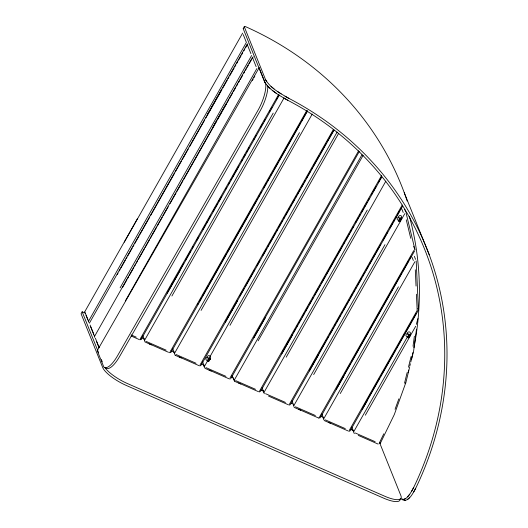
<?xml version="1.0" encoding="UTF-8"?>
<svg xmlns="http://www.w3.org/2000/svg" width="528" height="528" viewBox="0 0 528 528"><rect width="100%" height="100%" fill="white"/><g stroke="black" fill="none" stroke-linecap="round" stroke-linejoin="round"><path stroke-width="0.79" d="M414.685 342.896L413.642 350.902L411.635 359.033M413.041 346.249L414.368 336.25M414.341 345.371L416.5 329.135M417.932 318.589L416.315 324.39M405.748 383.018L409.662 367.059M404.521 383.229L407.141 372.57M408.448 367.237L411.068 356.578M395.063 409.292L398.845 398.864M405.728 382.906L394.317 414.526L380.259 443.454M379.117 443.428L383.803 433.785M243.685 28.34A1.914 0.548 29.7 0 0 243.309 28.347A1.914 0.548 29.4 0 0 243.19 28.644L264.515 81.688C269.689 90.413 279.312 95.317 287.8 100.287A342.811 309.157 -21.9 0 1 413.728 487.384C411.233 491.667 406.375 502.61 400.244 498.445M407.167 201.023A345.114 311.236 -21.9 0 0 245.632 26.69A1.914 0.548 29.7 0 0 244.391 26.426A1.914 0.548 29.4 0 0 244.279 26.73L265.604 79.768C270.778 88.493 280.401 93.403 288.889 98.366A345.114 311.23 -21.9 0 1 415.721 488.255C413.226 492.545 408.368 503.481 402.237 499.323M411.774 491.047L413.728 487.384M413.774 491.918L415.721 488.255M85.173 313.117L82.157 311.797L81.068 313.718L102.703 367.521A23.008 6.587 29.5 0 0 126.35 385.48L383.592 498.128A23.008 6.587 29.5 0 0 400.165 499.165M243.415 28.268L244.279 26.73M84.784 311.705L137.432 218.691M124.271 242.207L242.649 33.106M88.552 321.215L246.385 42.412L243.269 34.657M207.735 113.916L247.17 44.266M89.357 323.215L220.882 90.875M117.242 274.514L118.061 273.075M119.269 270.937L120.087 269.491M120.886 268.079L125.367 260.165M126.146 258.786L126.991 257.301M127.769 255.928L132.264 247.975M133.03 246.635L133.888 245.111M134.647 243.771L139.168 235.785M139.907 234.478L141.2 232.201M141.524 231.62L142.824 229.33M143.147 228.763L148.097 220.011M148.408 219.47L149.721 217.14M150.533 215.708L151.754 213.556M152.051 213.035L155.001 207.821M155.285 207.313L157.027 204.237M157.311 203.742L163.931 192.047M164.188 191.585L168.234 184.437M168.399 184.153L170.834 179.857M171.072 179.434L173.501 175.144M173.672 174.834L174.484 173.402M175.296 171.963L177.731 167.666M177.949 167.284L181.388 161.212M182.2 159.773L184.021 156.559M184.226 156.189L186.661 151.886M186.853 151.556L188.285 149.021M189.506 146.87L190.898 144.408M191.129 143.999L193.565 139.696M193.73 139.399L194.542 137.973M194.786 137.544L197.782 132.251M198.033 131.809L199.802 128.68M200.059 128.225L204.659 120.1M205.874 117.955L206.686 116.523M206.963 116.035L213.563 104.372M213.86 103.844L215.18 101.515M215.893 100.254L220.44 92.222M220.763 91.654L221.984 89.503M222.796 88.064L227.324 80.065M228.07 78.745L228.941 77.207M229.693 75.874L234.201 67.914M234.973 66.554L235.825 65.056M236.597 63.683L237.844 61.479M238.623 60.1L241.085 55.757M241.87 54.364L242.682 52.932M243.903 50.78L244.728 49.328M245.527 47.909L247.962 43.606M120.113 287.813L251.638 55.48M212.989 126.984L252.424 57.334M94.611 336.277L226.136 103.943M122.496 287.582L126.964 279.688M127.756 278.289L128.588 276.817M129.38 275.425L133.868 267.498M134.64 266.132L135.491 264.627M136.257 263.274L137.518 261.043M138.283 259.703L142.798 251.724M143.134 251.123L144.421 248.853M145.16 247.546L149.701 239.534M150.421 238.253L151.325 236.663M152.038 235.396L156.598 227.344M157.304 226.103L158.631 223.753M158.921 223.238L162.281 217.305M163.093 215.866L165.528 211.563M165.799 211.088L168.227 206.798M169.996 203.676L172.432 199.373M172.682 198.937L175.111 194.647M175.276 194.357L176.088 192.918M176.9 191.486L181.361 183.599M181.586 183.209L182.985 180.728M183.797 179.296L185.632 176.062M185.83 175.712L188.265 171.409M188.463 171.052L189.889 168.538M190.08 168.194L192.509 163.904M192.727 163.522L195.162 159.218M195.34 158.902L196.152 157.469M196.383 157.067L199.393 151.754M199.63 151.331L201.412 148.177M201.663 147.741L205.722 140.573M205.867 140.316L208.296 136.026M208.56 135.551L211.939 129.591M212.216 129.103L215.173 123.875M215.464 123.361L216.79 121.011M217.49 119.777L222.05 111.718M222.77 110.458L224.077 108.148M224.393 107.587L226.829 103.283M227.317 102.425L228.934 99.568M229.673 98.267L230.954 95.99M231.297 95.396L232.577 93.133M233.323 91.813L235.811 87.417M236.57 86.077L237.838 83.84M238.603 82.487L239.455 80.982M240.227 79.622L242.695 75.26M243.91 73.115L244.715 71.689M245.5 70.297L246.338 68.825M247.124 67.432L248.358 65.254M249.17 63.822L251.599 59.532M252.404 58.106L253.216 56.674M125.367 300.881L256.892 68.541M252.377 80.5L253.209 79.035M254.001 77.629L254.826 76.177M140.25 338.91L278.672 94.393M169.686 288.064L170.491 286.645M171.29 285.226L172.095 283.807M174.563 279.444L175.778 277.292M180.239 269.412L182.675 265.115M182.945 264.64L183.751 263.221M185.513 260.099L186.325 258.667M187.136 257.235L187.948 255.803M188.166 255.413L188.971 253.994M189.776 252.575L190.582 251.156M192.41 247.916L193.222 246.484M196.607 240.504L198.495 237.171M202.957 229.291L205.392 224.987M206.25 223.469L207.458 221.344M208.23 219.971L209.062 218.506M209.854 217.107L210.665 215.675M213.094 211.378L214.315 209.227M215.087 207.854L215.939 206.362M216.698 205.016L217.503 203.597M218.777 201.346L221.212 197.043M225.674 189.163L226.486 187.73M228.353 184.43L229.152 183.011M230.947 179.85L231.759 178.418M232.564 176.986L234.379 173.785M235.178 172.366L237.032 169.105M237.838 167.666L238.649 166.234M241.494 161.218L242.299 159.786M243.619 157.463L245.23 154.625M246.767 151.906L247.573 150.473M248.384 149.041L249.196 147.609M253.658 139.729L254.47 138.29M255.275 136.877L256.093 135.425M260.495 127.651L261.367 126.113M262.106 124.813L262.904 123.394M264.205 121.097L265.016 119.665M269.478 111.784L270.29 110.352M271.102 108.913L271.913 107.481M276.375 99.601L277.187 98.168M277.999 96.736L278.81 95.304M167.158 293.251L279.352 95.073M180.068 270.633L141.352 339.016L139.953 339.827M144.619 340.23L273.2 113.098M171.91 296.003L284.018 97.97M170.122 351.905L306.887 110.319M197.663 304.577L198.475 303.145M199.274 301.732L201.716 297.409M202.501 296.036L203.749 293.832M204.112 293.185L205.372 290.961M206.125 289.628L208.613 285.232M209.352 283.932L210.646 281.648M210.962 281.081L212.263 278.784M212.975 277.523L217.536 269.465M217.813 268.983L219.16 266.6M219.971 265.168L221.192 263.017M221.443 262.574L224.433 257.288M224.664 256.879L226.466 253.704M227.278 252.272L228.083 250.833M228.294 250.47L233.937 240.504M234.168 240.088L234.98 238.656M235.792 237.224L237.56 234.095M237.824 233.64L242.398 225.555M242.689 225.04L244.411 221.991M244.715 221.456L247.639 216.295M247.962 215.728L249.249 213.451M249.988 212.144L251.269 209.893M251.612 209.279L252.879 207.042M253.645 205.696L256.1 201.346M256.885 199.96L257.717 198.502M258.509 197.096L259.73 194.938M260.535 193.519L261.347 192.08M263.762 187.823L266.62 182.761M267.386 181.414L268.244 179.896M268.996 178.563L269.808 177.144M270.613 175.718L271.894 173.448M272.705 172.016L273.517 170.584M274.237 169.31L275.141 167.719M275.854 166.465L278.269 162.195M279.074 160.769L280.414 158.4M281.087 157.205L282.44 154.816M282.704 154.361L285.12 150.091M285.925 148.665L289.337 142.639M289.555 142.256L291.971 137.986M292.175 137.623L293.581 135.142M293.799 134.752L298.822 125.882M299.072 125.44L300.439 123.037M301.244 121.612L303.659 117.341M303.943 116.84L305.672 113.784M305.969 113.256L307.289 110.933M171.224 352.011L307.567 110.999M174.53 353.331L299.468 132.634M201.095 310.385L312.239 114.055M200.033 365.006L333.425 129.373M227.337 318.1L228.149 316.668M229.363 314.516L230.175 313.084M230.987 311.652L231.799 310.22M234.234 305.917L235.448 303.765M236.26 302.333L237.072 300.901M239.91 295.885L242.345 291.581M243.157 290.149L243.969 288.717M245.183 286.565L245.995 285.133M246.807 283.701L249.242 279.398M250.054 277.966L251.269 275.814M252.08 274.382L252.892 272.95M253.704 271.517L254.516 270.085M256.951 265.782L258.166 263.637M258.977 262.198L259.789 260.766M262.634 255.75L265.063 251.453M265.874 250.015L266.686 248.582M267.907 246.437L268.719 244.999M269.531 243.566L271.96 239.27M272.771 237.838L273.992 235.686M274.804 234.254L275.616 232.815M276.428 231.383L277.24 229.951M278.454 227.799L280.889 223.502M281.701 222.07L282.513 220.638M283.727 218.486L284.539 217.054M285.351 215.615L287.786 211.319M288.598 209.887L289.813 207.735M290.624 206.303L291.436 204.871M292.248 203.432L294.683 199.135M295.495 197.703L296.71 195.551M297.521 194.119L298.333 192.687M299.145 191.255L299.957 189.816M301.171 187.671L303.607 183.368M304.418 181.936L305.23 180.503M306.445 178.352L307.256 176.92M308.068 175.487L310.504 171.184M311.315 169.752L312.53 167.6M313.342 166.168L314.153 164.736M314.965 163.304L319.427 155.417M320.239 153.985L321.05 152.552M321.862 151.12L323.083 148.969M323.895 147.536L326.324 143.233M327.136 141.801L328.357 139.656M329.168 138.217L329.98 136.785M330.792 135.353L333.221 131.056M225.298 322.258L334.105 130.053M201.135 365.112L237.382 301.092M204.442 366.425L207.689 360.697M209.715 357.113L337.108 132.079M229.957 325.34L338.686 133.28M229.944 378.101L358.585 150.869M253.869 337.722L359.264 151.549M231.046 378.213L265.287 317.737M361.977 154.75L234.135 380.378L232.036 375.731M258.139 340.811L363.092 155.423M259.552 391.07L381.592 175.494M282.764 351.391L283.576 349.958M284.79 347.813L285.595 346.381M286.407 344.949L288.836 340.659M289.648 339.227L290.459 337.795M291.674 335.65L292.486 334.217M293.291 332.785L295.726 328.495M296.531 327.063L297.752 324.918M298.558 323.486L299.369 322.054M300.181 320.621L300.993 319.189M302.207 317.044L304.636 312.754M305.448 311.322L306.253 309.89M307.065 308.458L307.877 307.025M309.091 304.88L311.52 300.59M312.332 299.158L313.144 297.726M314.358 295.581L315.17 294.149M315.975 292.717L318.41 288.427M319.216 286.994L320.027 285.562M321.242 283.417L322.054 281.985M322.865 280.553L325.294 276.263M326.106 274.831L327.32 272.686M328.126 271.253L328.937 269.821M329.749 268.389L334.204 260.522M335.016 259.09L335.821 257.657M336.633 256.225L341.088 248.358M341.9 246.926L342.712 245.494M343.523 244.061L344.738 241.916M345.543 240.484L347.978 236.194M348.784 234.762L349.595 233.33M350.407 231.898L351.622 229.753M352.433 228.32L353.239 226.895M355.674 222.598L356.888 220.453M357.7 219.021L358.505 217.589M359.317 216.157L360.129 214.731M361.343 212.579L363.772 208.289M364.584 206.857L365.396 205.425M366.201 203.993L367.013 202.567M368.227 200.416L369.039 198.99M371.468 194.693L372.28 193.261M373.091 191.829L374.306 189.684M375.118 188.252L375.923 186.826M378.352 182.53L379.163 181.097M379.975 179.672L381.19 177.52M281.721 353.793L381.863 176.893M292.255 335.366L260.654 391.175L259.255 391.987M263.96 392.489L367.25 210.038M286.196 357.199L385.836 181.183M289.463 404.164L402.184 205.062M310.24 368.788L311.045 367.363M312.266 365.218L313.071 363.785M313.883 362.353L316.312 358.063M317.123 356.631L318.338 354.486M319.15 353.054L319.955 351.622M320.767 350.196L323.195 345.899M324.007 344.474L325.222 342.329M326.027 340.897L326.839 339.464M327.65 338.032L328.462 336.607M329.677 334.462L332.105 330.165M332.911 328.739L333.722 327.307M334.534 325.875L335.749 323.73M336.56 322.298L338.989 318.008M339.794 316.576L340.606 315.143M341.821 312.998L342.632 311.573M343.444 310.141L345.873 305.851M346.678 304.418L347.893 302.273M348.704 300.841L349.516 299.409M350.328 297.983L352.757 293.687M353.562 292.261L354.776 290.11M355.588 288.684L356.4 287.252M357.205 285.82L361.66 277.952M362.472 276.52L363.284 275.095M364.089 273.662L364.901 272.23M366.115 270.085L368.544 265.795M369.356 264.363L370.168 262.931M370.973 261.505L372.187 259.354M372.999 257.928L375.428 253.631M376.24 252.206L377.051 250.774M377.857 249.341L379.071 247.196M379.883 245.764L380.695 244.339M383.123 240.042L385.955 235.039M386.767 233.607L387.578 232.175M390.007 227.885L392.839 222.875M393.65 221.45L394.462 220.018M395.677 217.873L396.488 216.44M397.294 215.008L398.105 213.583M398.917 212.15L399.722 210.718M400.534 209.286L401.346 207.86M309.335 370.946L402.461 206.441M290.565 404.276L318.721 354.545M293.872 405.59L384.978 244.655M313.672 374.603L404.778 213.668M319.374 417.265L413.721 250.609M337.663 386.285L338.481 384.839M339.28 383.434L340.507 381.262M341.293 379.87L343.754 375.527M344.52 374.167L345.781 371.943M346.137 371.316L350.645 363.343M351.457 361.911L352.678 359.766M352.994 359.205L359.575 347.582M359.852 347.087L361.192 344.718M361.871 343.523L366.465 335.405M366.709 334.97L368.498 331.822M369.31 330.389L370.115 328.951M370.339 328.561L375.388 319.638M376.2 318.206L377.012 316.774M377.203 316.444L379.619 312.167M379.85 311.758L382.285 307.461M383.097 306.022L383.909 304.59M384.061 304.326L386.476 300.049M386.747 299.574L389.704 294.353M389.994 293.845L393.34 287.938M393.644 287.397L400.198 275.821M400.541 275.213L401.808 272.969M402.567 271.63L405.035 267.274M405.814 265.901L407.055 263.71M407.84 262.317L408.665 260.858M409.464 259.453L411.088 256.582M336.184 389.459L414.803 250.582M320.476 417.371L344.038 375.758M323.783 418.691L398.422 286.849M340.289 393.518L414.922 261.677M349.292 430.366L417.166 310.464L416.42 294.202M362.545 408.263L363.766 406.111M364.531 404.758L365.389 403.247M366.115 401.96L369.039 396.799M369.29 396.356L370.656 393.934M370.874 393.551L373.256 389.347M373.494 388.918L378.015 380.945M378.365 380.325L379.599 378.14M380.391 376.741L381.203 375.309M381.975 373.943L386.476 365.996M386.734 365.534L389.116 361.33M389.908 359.931L393.875 352.928M394.178 352.387L395.459 350.123M396.205 348.803L397.043 347.325M397.828 345.939L400.264 341.642M401.009 340.316L402.29 338.059M402.6 337.517L404.976 333.313M405.768 331.914L409.735 324.911M409.999 324.449L411.319 322.106M412.025 320.866L412.909 319.308M413.648 318.001L416.077 313.705M362.089 409.636L418.249 310.431M350.387 430.472L367.336 400.547M353.694 431.785L407.227 337.227M365.343 415.193L415.701 326.245M140.976 339.478L141.28 339.101M407.609 496.716L409.708 494.195M407.57 499.382L409.603 497.587M170.848 352.473L169.237 352.684M200.759 365.574L199.736 365.924M290.189 404.738L289.166 405.082M320.107 417.833L318.496 418.044M350.018 430.934L348.988 431.284M403.702 499.514L405.577 498.511M230.399 378.847L229.68 379.018M404.065 500.577L405.695 500.392M151.351 344.85L144.903 341.9M175.223 355.304L181.269 357.951M211.18 371.045L205.135 368.405L203.854 366.353M234.742 381.368L240.781 384.008M300.61 410.21L294.565 407.563L293.746 406.666M330.521 423.304L324.476 420.664L323.195 418.612M141.735 337.887L143.992 338.877M171.145 350.764L174.161 352.09M201.307 363.977L204.323 365.297M231.475 377.183L232.98 377.843M260.885 390.067L263.149 391.057M291.053 403.273L292.558 403.933M320.463 416.15L322.727 417.146M350.625 429.363L352.889 430.353M131.089 334.897L136.264 337.161M146.19 341.425L166.135 350.163M176.108 354.526L196.046 363.257M206.019 367.627L225.958 376.358M235.627 380.589L255.565 389.321M265.538 393.69L285.476 402.422M295.449 406.784L315.388 415.516M325.36 419.885L345.299 428.617M355.271 432.986L375.137 441.685M131.155 336.013L139.28 339.57M149.213 343.84L168.485 352.282M179.124 356.935L199.063 365.666M209.035 370.036L228.974 378.767M238.643 382.998L258.581 391.73M268.554 396.099L288.493 404.831M298.465 409.2L318.404 417.932M328.376 422.294L348.315 431.026M358.274 435.389L378.14 444.088M288.889 98.366L285.061 96.261M287.8 100.287L283.972 98.182M277.484 91.45L281.206 93.931M272.95 90.823L276.395 93.37M271.016 86.387L274.039 88.909M267.452 85.886L269.927 88.301M402.131 498.986L402.752 499.937M265.604 79.768L266.706 81.734M264.515 81.688L265.624 83.655M404.257 192.72L429.231 254.773M404.745 209.517L405.636 211.728M401.808 209.009L403.201 212.467M413.668 246.391L414.955 249.599L406.006 212.652M414.335 256.291L415.569 259.367M412.111 257.407L413.345 260.482M417.919 308.405L418.433 309.692M247.19 44.411L250.899 53.632M252.443 57.473L256.153 66.7M379.929 442.543L380.239 443.309M379.896 443.428L400.91 495.719A23.008 6.587 29.5 0 1 384.681 496.208L127.433 383.559A23.008 6.587 29.5 0 1 104.795 367.429M351.839 427.172L353.384 431.02M352.757 429.805L354.301 433.646M321.928 414.077L323.473 417.919M323.149 417.476L323.459 418.242M292.017 400.976L293.561 404.818M293.548 405.148L293.858 405.913M262.106 387.882L263.65 391.723M263.017 390.509L264.304 393.71M233.363 378.048L234.65 381.256M202.587 361.819L204.131 365.66M203.808 365.211L204.118 365.983M172.676 348.718L174.22 352.559M173.844 351.985L175.131 355.192M142.765 335.617L144.309 339.464M143.675 338.25L144.962 341.451M84.81 311.909L87.932 319.664M90.097 325.057L93.806 334.283M95.35 338.125L99.059 347.345M85.991 315.203L88.869 322.357M90.704 326.918L94.413 336.145M96.697 341.827L99.092 347.787M82.157 311.797L98.611 352.724M101.35 359.542L102.26 361.819M406.263 219.826L410.738 238.3M94.486 337.352L94.42 336.686M416.189 260.905L418.447 309.857M415.298 269.808L416.044 286.07M267.802 86.209A23.008 7.478 -66.1 0 1 259.961 111.23L119.552 356.598A23.008 7.478 -65.9 0 1 105.824 367.97M409.385 216.262A342.817 309.164 -21.9 0 1 413.939 347.721M412.962 352.526A342.817 309.164 -21.9 0 1 412.619 354.13M412.447 354.928A342.817 309.164 -21.9 0 1 410.777 362.116M410.388 363.713A342.817 309.164 -21.9 0 1 409.781 366.102M408.718 370.082A342.817 309.164 -21.9 0 1 408.058 372.458M409.022 335.564A1.63 1.472 -21.9 0 1 408.329 336.369M407.266 336.626A1.63 1.472 -21.9 0 1 406.019 334.712A1.63 1.472 -21.9 0 1 408.382 333.821M400.336 218.803A1.63 1.472 -21.9 0 1 400.244 219.206M400.151 219.397A1.63 1.472 -21.9 0 1 399.887 219.74M398.27 220.235A1.63 1.472 -21.9 0 1 397.234 218.354A1.63 1.472 -21.9 0 1 399.406 217.384M208.949 359.304A1.63 1.472 -21.9 0 1 208.857 359.495M207.194 360.36A1.63 1.472 -21.9 0 1 205.94 358.446A1.63 1.472 -21.9 0 1 208.309 357.562M207.596 358.182A1.63 1.472 -21.9 0 1 207.695 356.096A1.63 1.472 -21.9 0 1 209.939 355.991A1.63 1.472 -21.9 0 1 209.946 358.07M208.758 358.604A1.63 1.472 -21.9 0 1 208.54 358.598M399.221 218.328A1.63 1.472 -21.9 0 1 398.838 216.163A1.63 1.472 -21.9 0 1 401.234 215.893A1.63 1.472 -21.9 0 1 401.075 218.123M400.052 218.506A1.63 1.472 -21.9 0 1 399.835 218.5M407.669 334.448A1.63 1.472 -21.9 0 1 407.768 332.363A1.63 1.472 -21.9 0 1 410.018 332.257A1.63 1.472 -21.9 0 1 410.018 334.336M408.837 334.864A1.63 1.472 -21.9 0 1 408.401 334.831M259.136 67.749L97.244 350.658L103.838 367.052A23.008 7.478 -66.1 0 0 117.566 355.7L257.968 110.359A23.008 7.478 -66.1 0 0 265.723 84.143L259.136 67.749M407.933 337.762A0.957 0.865 -21.9 0 0 409.16 336.679A0.957 0.865 -21.9 0 0 407.609 336.296A0.957 0.865 -21.9 0 0 407.933 337.762M408.078 337.696A0.785 0.713 -21.9 0 0 409.009 336.732A0.785 0.713 -21.9 0 0 407.695 336.521A0.785 0.713 -21.9 0 0 408.078 337.696M399.148 221.404A0.957 0.865 -21.9 0 0 400.376 220.321A0.957 0.865 -21.9 0 0 398.825 219.938A0.957 0.865 -21.9 0 0 399.148 221.404M399.293 221.338A0.785 0.713 -21.9 0 0 400.224 220.367A0.785 0.713 -21.9 0 0 398.917 220.163A0.785 0.713 -21.9 0 0 399.293 221.338M207.86 361.502A0.957 0.865 -21.9 0 0 209.088 360.413A0.957 0.865 -21.9 0 0 207.537 360.037A0.957 0.865 -21.9 0 0 207.86 361.502M208.006 361.429A0.785 0.713 -21.9 0 0 208.936 360.466A0.785 0.713 -21.9 0 0 207.623 360.261A0.785 0.713 -21.9 0 0 208.006 361.429M209.207 359.74A0.957 0.865 -21.9 0 0 210.434 358.651A0.957 0.865 -21.9 0 0 208.883 358.274A0.957 0.865 -21.9 0 0 209.207 359.74M209.352 359.667A0.785 0.713 -21.9 0 0 210.283 358.703A0.785 0.713 -21.9 0 0 208.969 358.499A0.785 0.713 -21.9 0 0 209.352 359.667M400.495 219.641A0.957 0.865 -21.9 0 0 401.729 218.559A0.957 0.865 -21.9 0 0 400.171 218.176A0.957 0.865 -21.9 0 0 400.495 219.641M400.646 219.569A0.785 0.713 -21.9 0 0 401.57 218.605A0.785 0.713 -21.9 0 0 400.264 218.401A0.785 0.713 -21.9 0 0 400.646 219.569M409.279 335.999A0.957 0.865 -21.9 0 0 410.507 334.917A0.957 0.865 -21.9 0 0 408.956 334.534A0.957 0.865 -21.9 0 0 409.279 335.999M409.424 335.933A0.785 0.713 -21.9 0 0 410.355 334.963A0.785 0.713 -21.9 0 0 409.048 334.759A0.785 0.713 -21.9 0 0 409.424 335.933"/></g></svg>
